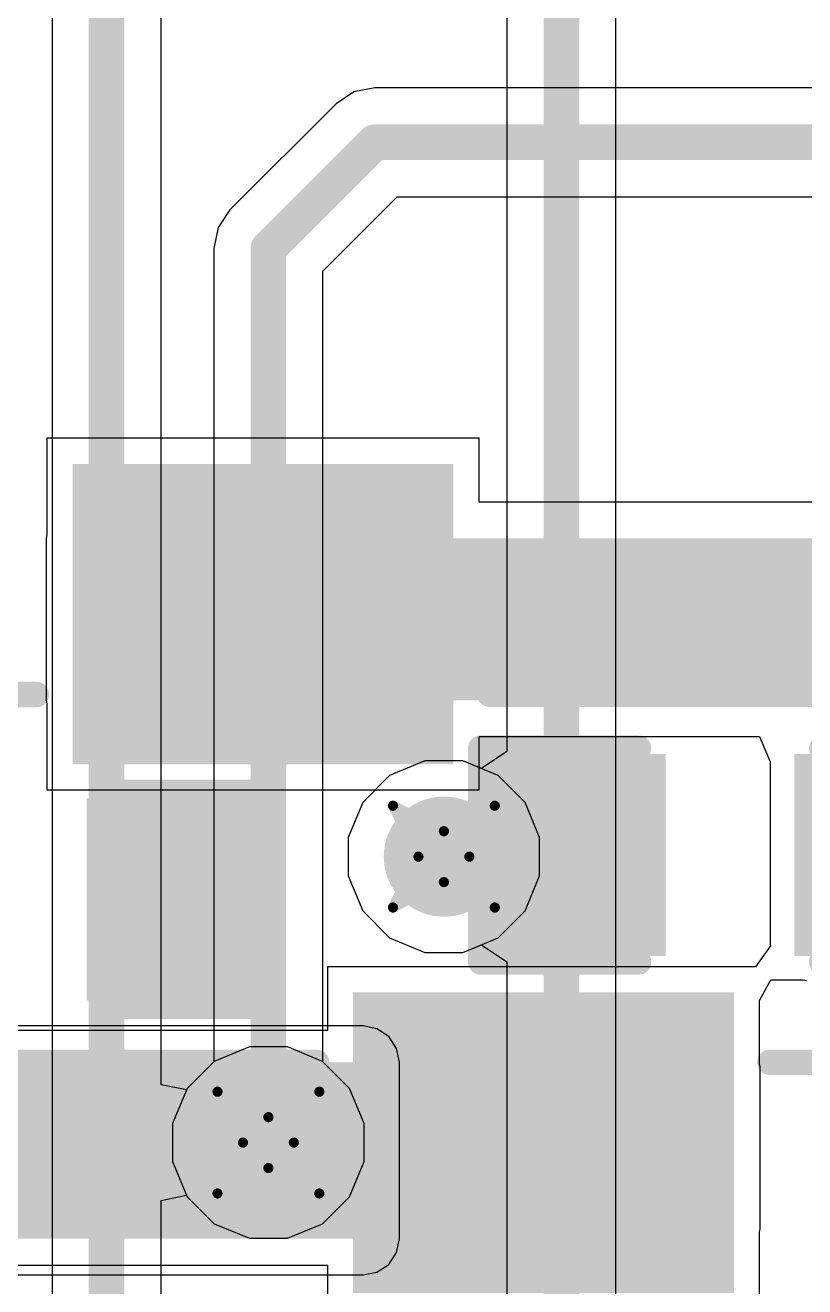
# Model space of a CAD drawing. Header units: inches. Extents: x -3 to 289, y -11 to 89.
# Drawn here: x 5.59 to 9.48, y 14.52 to 20.81 of the extents above; entities that cross this region are included whole.
import ezdxf

# ---------------------------------------------------------------- set-up
doc = ezdxf.new("R2010")
doc.units = ezdxf.units.IN
for name, color, linetype in [('Bottom Layer', 5, 'Continuous'), ('Drill Drawing', 1, 'Continuous'), ('Layer 1', 16, 'Continuous'), ('Layer 2', 76, 'Continuous'), ('Top Layer', 1, 'Continuous'), ('Top Overlay', 2, 'Continuous'), ('Top Paste', 8, 'Continuous'), ('Top Solder', 216, 'Continuous'), ('Via Holes', 16, 'Continuous')]:
    doc.layers.add(name, color=color, linetype=linetype)

# ---------------------------------------------------------------- blocks, each defined once
blk = doc.blocks.new('693071010811_77')
at = {"layer": 'Top Layer'}
blk.add_hatch(color=1, dxfattribs=at).paths.add_polyline_path([(-0.175, 7.725), (1.625, 7.725), (1.625, 6.325), (-0.175, 6.325)])
at = {"layer": 'Top Paste'}
blk.add_hatch(color=8, dxfattribs=at).paths.add_polyline_path([(-0.175, 7.725), (1.625, 7.725), (1.625, 6.325), (-0.175, 6.325)])
at = {"layer": 'Top Solder'}
blk.add_hatch(color=216, dxfattribs=at).paths.add_polyline_path([(-0.225, 7.775), (1.675, 7.775), (1.675, 6.275), (-0.225, 6.275)])
at = {"layer": 'Top Overlay'}
for points in [[(-0.4061, 7.425, 0.127, 0.127, 0), (-3.8439, 7.425, 0.127, 0.127, 0)], [(5.2742, 7.4261, 0.127, 0.127, 0), (1.8553, 7.4261, 0.127, 0.127, 0)]]:
    blk.add_lwpolyline(points, format="xyseb", dxfattribs=at)
for points in [[(-0.4379, 7.425, 0.0635, 0.0635, 1), (-0.3744, 7.425, 0.0635, 0.0635, 1)], [(1.8236, 7.4261, 0.0635, 0.0635, 1), (1.8871, 7.4261, 0.0635, 0.0635, 1)]]:
    blk.add_lwpolyline(points, format="xyseb", close=True, dxfattribs=at)
blk = doc.blocks.new('693071010811_78')
at = {"layer": 'Top Layer'}
blk.add_hatch(color=1, dxfattribs=at).paths.add_polyline_path([(-0.175, 7.725), (1.625, 7.725), (1.625, 6.325), (-0.175, 6.325)])
at = {"layer": 'Top Paste'}
blk.add_hatch(color=8, dxfattribs=at).paths.add_polyline_path([(-0.175, 7.725), (1.625, 7.725), (1.625, 6.325), (-0.175, 6.325)])
at = {"layer": 'Top Solder'}
blk.add_hatch(color=216, dxfattribs=at).paths.add_polyline_path([(-0.225, 7.775), (1.675, 7.775), (1.675, 6.275), (-0.225, 6.275)])
at = {"layer": 'Top Overlay'}
for points in [[(-3.8439, 7.425, 0.127, 0.127, 0), (-0.4061, 7.425, 0.127, 0.127, 0)], [(1.8553, 7.4261, 0.127, 0.127, 0), (5.2742, 7.4261, 0.127, 0.127, 0)]]:
    blk.add_lwpolyline(points, format="xyseb", dxfattribs=at)
for points in [[(-0.4379, 7.425, 0.0635, 0.0635, 1), (-0.3744, 7.425, 0.0635, 0.0635, 1)], [(1.8236, 7.4261, 0.0635, 0.0635, 1), (1.8871, 7.4261, 0.0635, 0.0635, 1)]]:
    blk.add_lwpolyline(points, format="xyseb", close=True, dxfattribs=at)
blk = doc.blocks.new('C___0603_100')
at = {"layer": 'Top Layer'}
for points in [[(-0.381, 0.4445), (-0.381, -0.4445), (-1.143, -0.4445), (-1.143, 0.4445)], [(1.143, 0.4445), (1.143, -0.4445), (0.381, -0.4445), (0.381, 0.4445)]]:
    blk.add_hatch(color=1, dxfattribs=at).paths.add_polyline_path(points)
at = {"layer": 'Top Paste'}
for points in [[(-0.381, 0.4445), (-0.381, -0.4445), (-1.143, -0.4445), (-1.143, 0.4445)], [(1.143, 0.4445), (1.143, -0.4445), (0.381, -0.4445), (0.381, 0.4445)]]:
    blk.add_hatch(color=8, dxfattribs=at).paths.add_polyline_path(points)
at = {"layer": 'Top Solder'}
for points in [[(-0.321, 0.5045), (-0.321, -0.5045), (-1.203, -0.5045), (-1.203, 0.5045)], [(1.203, 0.5045), (1.203, -0.5045), (0.321, -0.5045), (0.321, 0.5045)]]:
    blk.add_hatch(color=216, dxfattribs=at).paths.add_polyline_path(points)
at = {"layer": 'Top Overlay'}
for points in [[(-1.2446, -0.5334, 0.127, 0.127, 0), (-1.2446, 0.5334, 0.127, 0.127, 0)], [(-1.2446, 0.5334, 0.127, 0.127, 0), (-0.4572, 0.5334, 0.127, 0.127, 0)], [(0.4572, 0.5334, 0.127, 0.127, 0), (1.2446, 0.5334, 0.127, 0.127, 0)], [(1.2446, -0.5334, 0.127, 0.127, 0), (1.2446, 0.5334, 0.127, 0.127, 0)], [(-1.2446, -0.5334, 0.127, 0.127, 0), (-0.4572, -0.5334, 0.127, 0.127, 0)], [(0.4572, -0.5334, 0.127, 0.127, 0), (1.2446, -0.5334, 0.127, 0.127, 0)]]:
    blk.add_lwpolyline(points, format="xyseb", dxfattribs=at)
for points in [[(-1.2764, 0.5334, 0.0635, 0.0635, 1), (-1.2128, 0.5334, 0.0635, 0.0635, 1)], [(-1.2764, 0.5334, 0.0635, 0.0635, 1), (-1.2128, 0.5334, 0.0635, 0.0635, 1)], [(-0.4889, 0.5334, 0.0635, 0.0635, 1), (-0.4254, 0.5334, 0.0635, 0.0635, 1)], [(0.4254, 0.5334, 0.0635, 0.0635, 1), (0.4889, 0.5334, 0.0635, 0.0635, 1)], [(1.2128, 0.5334, 0.0635, 0.0635, 1), (1.2764, 0.5334, 0.0635, 0.0635, 1)], [(1.2128, 0.5334, 0.0635, 0.0635, 1), (1.2764, 0.5334, 0.0635, 0.0635, 1)], [(-1.2764, -0.5334, 0.0635, 0.0635, 1), (-1.2128, -0.5334, 0.0635, 0.0635, 1)], [(-1.2764, -0.5334, 0.0635, 0.0635, 1), (-1.2128, -0.5334, 0.0635, 0.0635, 1)], [(-0.4889, -0.5334, 0.0635, 0.0635, 1), (-0.4254, -0.5334, 0.0635, 0.0635, 1)], [(0.4254, -0.5334, 0.0635, 0.0635, 1), (0.4889, -0.5334, 0.0635, 0.0635, 1)], [(1.2128, -0.5334, 0.0635, 0.0635, 1), (1.2764, -0.5334, 0.0635, 0.0635, 1)], [(1.2128, -0.5334, 0.0635, 0.0635, 1), (1.2764, -0.5334, 0.0635, 0.0635, 1)]]:
    blk.add_lwpolyline(points, format="xyseb", close=True, dxfattribs=at)
blk = doc.blocks.new('C___0603_103')
at = {"layer": 'Top Layer'}
for points in [[(-0.381, 0.4445), (-0.381, -0.4445), (-1.143, -0.4445), (-1.143, 0.4445)], [(1.143, 0.4445), (1.143, -0.4445), (0.381, -0.4445), (0.381, 0.4445)]]:
    blk.add_hatch(color=1, dxfattribs=at).paths.add_polyline_path(points)
at = {"layer": 'Top Paste'}
for points in [[(-0.381, 0.4445), (-0.381, -0.4445), (-1.143, -0.4445), (-1.143, 0.4445)], [(1.143, 0.4445), (1.143, -0.4445), (0.381, -0.4445), (0.381, 0.4445)]]:
    blk.add_hatch(color=8, dxfattribs=at).paths.add_polyline_path(points)
at = {"layer": 'Top Solder'}
for points in [[(-0.321, 0.5045), (-0.321, -0.5045), (-1.203, -0.5045), (-1.203, 0.5045)], [(1.203, 0.5045), (1.203, -0.5045), (0.321, -0.5045), (0.321, 0.5045)]]:
    blk.add_hatch(color=216, dxfattribs=at).paths.add_polyline_path(points)
at = {"layer": 'Top Overlay'}
for points in [[(-1.2446, 0.5334, 0.127, 0.127, 0), (-1.2446, -0.5334, 0.127, 0.127, 0)], [(-0.4572, 0.5334, 0.127, 0.127, 0), (-1.2446, 0.5334, 0.127, 0.127, 0)], [(1.2446, 0.5334, 0.127, 0.127, 0), (0.4572, 0.5334, 0.127, 0.127, 0)], [(1.2446, 0.5334, 0.127, 0.127, 0), (1.2446, -0.5334, 0.127, 0.127, 0)], [(-0.4572, -0.5334, 0.127, 0.127, 0), (-1.2446, -0.5334, 0.127, 0.127, 0)], [(1.2446, -0.5334, 0.127, 0.127, 0), (0.4572, -0.5334, 0.127, 0.127, 0)]]:
    blk.add_lwpolyline(points, format="xyseb", dxfattribs=at)
for points in [[(-1.2764, 0.5334, 0.0635, 0.0635, 1), (-1.2128, 0.5334, 0.0635, 0.0635, 1)], [(-1.2764, 0.5334, 0.0635, 0.0635, 1), (-1.2128, 0.5334, 0.0635, 0.0635, 1)], [(-0.4889, 0.5334, 0.0635, 0.0635, 1), (-0.4254, 0.5334, 0.0635, 0.0635, 1)], [(0.4254, 0.5334, 0.0635, 0.0635, 1), (0.4889, 0.5334, 0.0635, 0.0635, 1)], [(1.2128, 0.5334, 0.0635, 0.0635, 1), (1.2764, 0.5334, 0.0635, 0.0635, 1)], [(1.2128, 0.5334, 0.0635, 0.0635, 1), (1.2764, 0.5334, 0.0635, 0.0635, 1)], [(-1.2764, -0.5334, 0.0635, 0.0635, 1), (-1.2128, -0.5334, 0.0635, 0.0635, 1)], [(-1.2764, -0.5334, 0.0635, 0.0635, 1), (-1.2128, -0.5334, 0.0635, 0.0635, 1)], [(-0.4889, -0.5334, 0.0635, 0.0635, 1), (-0.4254, -0.5334, 0.0635, 0.0635, 1)], [(0.4254, -0.5334, 0.0635, 0.0635, 1), (0.4889, -0.5334, 0.0635, 0.0635, 1)], [(1.2128, -0.5334, 0.0635, 0.0635, 1), (1.2764, -0.5334, 0.0635, 0.0635, 1)], [(1.2128, -0.5334, 0.0635, 0.0635, 1), (1.2764, -0.5334, 0.0635, 0.0635, 1)]]:
    blk.add_lwpolyline(points, format="xyseb", close=True, dxfattribs=at)

msp = doc.modelspace()

# ---------------------------------------------------------------- hatches: boundary and pattern name
at = {"layer": 'Bottom Layer'}
h = msp.add_hatch(color=5, dxfattribs=at)
edge = h.paths.add_edge_path()
edge.add_arc((7.6746, 16.6643), 0.3, 0, 360)
h = msp.add_hatch(color=5, dxfattribs=at)
edge = h.paths.add_edge_path()
edge.add_arc((6.799, 15.237), 0.3, 0, 360)
at = {"layer": 'Layer 1'}
h = msp.add_hatch(color=16, dxfattribs=at)
edge = h.paths.add_edge_path()
edge.add_arc((7.6746, 16.6643), 0.3, 0, 360)
h = msp.add_hatch(color=16, dxfattribs=at)
edge = h.paths.add_edge_path()
edge.add_arc((6.799, 15.237), 0.3, 0, 360)
at = {"layer": 'Layer 2'}
h = msp.add_hatch(color=76, dxfattribs=at)
edge = h.paths.add_edge_path()
edge.add_arc((7.6746, 16.6643), 0.3, 0, 360)
msp.add_hatch(color=76, dxfattribs=at).paths.add_polyline_path([(1.1673, 14.7574), (7.2711, 14.7574), (7.2711, 15.638), (1.1673, 15.638)])
h = msp.add_hatch(color=76, dxfattribs=at)
edge = h.paths.add_edge_path()
edge.add_arc((6.799, 15.237), 0.3, 0, 360)
at = {"layer": 'Top Layer'}
for points in [[(5.872, 17.4449), (13.3719, 17.4449), (13.3719, 18.2524), (5.872, 18.2524)], [(1.5712, 14.8071), (9.0711, 14.8071), (9.0711, 15.6146), (1.5712, 15.6146)]]:
    msp.add_hatch(color=1, dxfattribs=at).paths.add_polyline_path(points)
h = msp.add_hatch(color=1, dxfattribs=at)
edge = h.paths.add_edge_path()
edge.add_arc((7.6746, 16.6643), 0.3, 0, 360)
h = msp.add_hatch(color=1, dxfattribs=at)
edge = h.paths.add_edge_path()
edge.add_arc((6.799, 15.237), 0.3, 0, 360)
at = {"layer": 'Via Holes'}
h = msp.add_hatch(color=7, dxfattribs=at)
edge = h.paths.add_edge_path()
edge.add_arc((7.6746, 16.6643), 0.15, 0, 360)
h = msp.add_hatch(color=7, dxfattribs=at)
edge = h.paths.add_edge_path()
edge.add_arc((6.799, 15.237), 0.15, 0, 360)

# ---------------------------------------------------------------- linework, layer by layer
at = {"layer": 'Bottom Layer'}
for p, q in [((7.5795, 17.1421), (7.4039, 17.0694)), ((7.7696, 17.1421), (7.5795, 17.1421)), ((7.9452, 17.0694), (7.7696, 17.1421)), ((7.4039, 17.0694), (7.2695, 16.935)), ((8.0796, 16.935), (7.9452, 17.0694)), ((7.2695, 16.935), (7.1968, 16.7593)), ((8.1524, 16.7593), (8.0796, 16.935)), ((7.1968, 16.7593), (7.1968, 16.5693)), ((8.1524, 16.5693), (8.1524, 16.7593)), ((7.1968, 16.5693), (7.2695, 16.3936)), ((8.0796, 16.3936), (8.1524, 16.5693)), ((7.2695, 16.3936), (7.4039, 16.2592)), ((7.9452, 16.2592), (8.0796, 16.3936)), ((7.4039, 16.2592), (7.5795, 16.1865)), ((7.7696, 16.1865), (7.9452, 16.2592)), ((7.5795, 16.1865), (7.7696, 16.1865)), ((6.7039, 15.7148), (6.5283, 15.642)), ((6.894, 15.7148), (6.7039, 15.7148)), ((7.0696, 15.642), (6.894, 15.7148)), ((6.5283, 15.642), (6.3939, 15.5076)), ((7.204, 15.5076), (7.0696, 15.642)), ((6.3939, 15.5076), (6.3212, 15.332)), ((7.2768, 15.332), (7.204, 15.5076)), ((6.3212, 15.332), (6.3212, 15.1419)), ((7.2768, 15.1419), (7.2768, 15.332)), ((6.3212, 15.1419), (6.3939, 14.9663)), ((7.204, 14.9663), (7.2768, 15.1419)), ((6.3939, 14.9663), (6.5283, 14.8319)), ((7.0696, 14.8319), (7.204, 14.9663)), ((6.5283, 14.8319), (6.7039, 14.7592)), ((6.894, 14.7592), (7.0696, 14.8319)), ((6.7039, 14.7592), (6.894, 14.7592))]:
    msp.add_line(p, q, dxfattribs=at)
at = {"layer": 'Drill Drawing'}
for points in [[(7.4206, 16.9183, 0.0508, 0.0508, 0), (7.6746, 16.7913, 0.0508, 0.0508, 0)], [(7.4206, 16.9183, 0.0508, 0.0508, 0), (7.5476, 16.6643, 0.0508, 0.0508, 0)], [(7.6746, 16.7913, 0.0508, 0.0508, 0), (7.9286, 16.9183, 0.0508, 0.0508, 0)], [(7.8016, 16.6643, 0.0508, 0.0508, 0), (7.9286, 16.9183, 0.0508, 0.0508, 0)], [(7.4206, 16.4103, 0.0508, 0.0508, 0), (7.5476, 16.6643, 0.0508, 0.0508, 0)], [(7.8016, 16.6643, 0.0508, 0.0508, 0), (7.9286, 16.4103, 0.0508, 0.0508, 0)], [(7.4206, 16.4103, 0.0508, 0.0508, 0), (7.6746, 16.5373, 0.0508, 0.0508, 0)], [(7.6746, 16.5373, 0.0508, 0.0508, 0), (7.9286, 16.4103, 0.0508, 0.0508, 0)], [(6.545, 15.491, 0.0508, 0.0508, 0), (6.799, 15.364, 0.0508, 0.0508, 0)], [(6.545, 15.491, 0.0508, 0.0508, 0), (6.672, 15.237, 0.0508, 0.0508, 0)], [(6.799, 15.364, 0.0508, 0.0508, 0), (7.053, 15.491, 0.0508, 0.0508, 0)], [(6.926, 15.237, 0.0508, 0.0508, 0), (7.053, 15.491, 0.0508, 0.0508, 0)], [(6.545, 14.983, 0.0508, 0.0508, 0), (6.672, 15.237, 0.0508, 0.0508, 0)], [(6.926, 15.237, 0.0508, 0.0508, 0), (7.053, 14.983, 0.0508, 0.0508, 0)], [(6.545, 14.983, 0.0508, 0.0508, 0), (6.799, 15.11, 0.0508, 0.0508, 0)], [(6.799, 15.11, 0.0508, 0.0508, 0), (7.053, 14.983, 0.0508, 0.0508, 0)]]:
    msp.add_lwpolyline(points, format="xyseb", dxfattribs=at)
for points in [[(7.4079, 16.9183, 0.0254, 0.0254, 1), (7.4333, 16.9183, 0.0254, 0.0254, 1)], [(7.4079, 16.9183, 0.0254, 0.0254, 1), (7.4333, 16.9183, 0.0254, 0.0254, 1)], [(7.9159, 16.9183, 0.0254, 0.0254, 1), (7.9413, 16.9183, 0.0254, 0.0254, 1)], [(7.9159, 16.9183, 0.0254, 0.0254, 1), (7.9413, 16.9183, 0.0254, 0.0254, 1)], [(7.6619, 16.7913, 0.0254, 0.0254, 1), (7.6873, 16.7913, 0.0254, 0.0254, 1)], [(7.6619, 16.7913, 0.0254, 0.0254, 1), (7.6873, 16.7913, 0.0254, 0.0254, 1)], [(7.5349, 16.6643, 0.0254, 0.0254, 1), (7.5603, 16.6643, 0.0254, 0.0254, 1)], [(7.5349, 16.6643, 0.0254, 0.0254, 1), (7.5603, 16.6643, 0.0254, 0.0254, 1)], [(7.7889, 16.6643, 0.0254, 0.0254, 1), (7.8143, 16.6643, 0.0254, 0.0254, 1)], [(7.7889, 16.6643, 0.0254, 0.0254, 1), (7.8143, 16.6643, 0.0254, 0.0254, 1)], [(7.6619, 16.5373, 0.0254, 0.0254, 1), (7.6873, 16.5373, 0.0254, 0.0254, 1)], [(7.6619, 16.5373, 0.0254, 0.0254, 1), (7.6873, 16.5373, 0.0254, 0.0254, 1)], [(7.4079, 16.4103, 0.0254, 0.0254, 1), (7.4333, 16.4103, 0.0254, 0.0254, 1)], [(7.4079, 16.4103, 0.0254, 0.0254, 1), (7.4333, 16.4103, 0.0254, 0.0254, 1)], [(7.9159, 16.4103, 0.0254, 0.0254, 1), (7.9413, 16.4103, 0.0254, 0.0254, 1)], [(7.9159, 16.4103, 0.0254, 0.0254, 1), (7.9413, 16.4103, 0.0254, 0.0254, 1)], [(6.5323, 15.491, 0.0254, 0.0254, 1), (6.5577, 15.491, 0.0254, 0.0254, 1)], [(6.5323, 15.491, 0.0254, 0.0254, 1), (6.5577, 15.491, 0.0254, 0.0254, 1)], [(7.0403, 15.491, 0.0254, 0.0254, 1), (7.0657, 15.491, 0.0254, 0.0254, 1)], [(7.0403, 15.491, 0.0254, 0.0254, 1), (7.0657, 15.491, 0.0254, 0.0254, 1)], [(6.7863, 15.364, 0.0254, 0.0254, 1), (6.8117, 15.364, 0.0254, 0.0254, 1)], [(6.7863, 15.364, 0.0254, 0.0254, 1), (6.8117, 15.364, 0.0254, 0.0254, 1)], [(6.6593, 15.237, 0.0254, 0.0254, 1), (6.6847, 15.237, 0.0254, 0.0254, 1)], [(6.6593, 15.237, 0.0254, 0.0254, 1), (6.6847, 15.237, 0.0254, 0.0254, 1)], [(6.9133, 15.237, 0.0254, 0.0254, 1), (6.9387, 15.237, 0.0254, 0.0254, 1)], [(6.9133, 15.237, 0.0254, 0.0254, 1), (6.9387, 15.237, 0.0254, 0.0254, 1)], [(6.7863, 15.11, 0.0254, 0.0254, 1), (6.8117, 15.11, 0.0254, 0.0254, 1)], [(6.7863, 15.11, 0.0254, 0.0254, 1), (6.8117, 15.11, 0.0254, 0.0254, 1)], [(6.5323, 14.983, 0.0254, 0.0254, 1), (6.5577, 14.983, 0.0254, 0.0254, 1)], [(6.5323, 14.983, 0.0254, 0.0254, 1), (6.5577, 14.983, 0.0254, 0.0254, 1)], [(7.0403, 14.983, 0.0254, 0.0254, 1), (7.0657, 14.983, 0.0254, 0.0254, 1)], [(7.0403, 14.983, 0.0254, 0.0254, 1), (7.0657, 14.983, 0.0254, 0.0254, 1)]]:
    msp.add_lwpolyline(points, format="xyseb", close=True, dxfattribs=at)
at = {"layer": 'Layer 1'}
for p, q in [((5.7199, 26.679), (5.7199, 7.3235)), ((6.2637, 15.5252), (6.2637, 25.6126)), ((7.2255, 20.4816), (7.1373, 20.4227)), ((7.3295, 20.5023), (7.2255, 20.4816)), ((10.9213, 20.5023), (7.3295, 20.5023)), ((7.1373, 20.4227), (6.6067, 19.8921)), ((7.0709, 19.5872), (7.4422, 19.9585)), ((7.4422, 19.9585), (10.9213, 19.9585)), ((6.6067, 19.8921), (6.5477, 19.8039)), ((6.5477, 19.8039), (6.527, 19.6998)), ((6.527, 19.6998), (6.527, 15.6407)), ((7.0709, 15.6407), (7.0709, 19.5872)), ((6.527, 15.6407), (6.3939, 15.5076)), ((7.204, 15.5076), (7.0709, 15.6407)), ((6.3907, 15.4999), (6.2637, 15.5252)), ((6.3939, 15.5076), (6.3907, 15.4999)), ((7.2768, 15.332), (7.204, 15.5076)), ((7.2768, 15.1419), (7.2768, 15.332)), ((7.204, 14.9663), (7.2768, 15.1419)), ((6.2637, 14.9487), (6.3907, 14.974)), ((6.2637, 7.4361), (6.2637, 14.9487)), ((6.3907, 14.974), (6.3939, 14.9663)), ((6.3939, 14.9663), (6.5283, 14.8319)), ((7.0696, 14.8319), (7.204, 14.9663)), ((6.5283, 14.8319), (6.7039, 14.7592)), ((6.894, 14.7592), (7.0696, 14.8319)), ((6.7039, 14.7592), (6.894, 14.7592))]:
    msp.add_line(p, q, dxfattribs=at)
for points in [[(5.9918, 7.3235, 0.1778, 0.1778, 0), (5.9918, 26.679, 0.1778, 0.1778, 0)], [(6.799, 19.6998, 0.1778, 0.1778, 0), (7.3295, 20.2304, 0.1778, 0.1778, 0)], [(7.3295, 20.2304, 0.1778, 0.1778, 0), (11.3251, 20.2304, 0.1778, 0.1778, 0)], [(6.799, 15.237, 0.1778, 0.1778, 0), (6.799, 19.6998, 0.1778, 0.1778, 0)]]:
    msp.add_lwpolyline(points, format="xyseb", dxfattribs=at)
for points in [[(7.2851, 20.2304, 0.0889, 0.0889, 1), (7.374, 20.2304, 0.0889, 0.0889, 1)], [(7.2851, 20.2304, 0.0889, 0.0889, 1), (7.374, 20.2304, 0.0889, 0.0889, 1)], [(6.7545, 19.6998, 0.0889, 0.0889, 1), (6.8434, 19.6998, 0.0889, 0.0889, 1)], [(6.7545, 19.6998, 0.0889, 0.0889, 1), (6.8434, 19.6998, 0.0889, 0.0889, 1)], [(6.7545, 15.237, 0.0889, 0.0889, 1), (6.8434, 15.237, 0.0889, 0.0889, 1)]]:
    msp.add_lwpolyline(points, format="xyseb", close=True, dxfattribs=at)
at = {"layer": 'Layer 2'}
for p, q in [((7.9892, 24.0056), (7.9892, 17.1886)), ((8.5331, 6.9579), (8.5331, 24.0056)), ((7.5795, 17.1421), (7.4039, 17.0694)), ((7.7696, 17.1421), (7.5795, 17.1421)), ((7.8622, 17.1037), (7.7696, 17.1421)), ((7.9892, 17.1886), (7.8622, 17.1037)), ((7.4039, 17.0694), (7.2695, 16.935)), ((7.2695, 16.935), (7.1968, 16.7593)), ((7.1968, 16.7593), (7.1968, 16.5693)), ((7.1968, 16.5693), (7.2695, 16.3936)), ((7.2695, 16.3936), (7.4039, 16.2592)), ((7.4039, 16.2592), (7.5795, 16.1865)), ((7.5795, 16.1865), (7.7696, 16.1865)), ((7.7696, 16.1865), (7.8622, 16.2249)), ((7.8622, 16.2249), (7.9892, 16.14)), ((7.9892, 16.14), (7.9892, 6.9579)), ((7.2711, 15.8193), (4.4791, 15.8193)), ((7.3405, 15.8055), (7.2711, 15.8193)), ((7.3993, 15.7662), (7.3405, 15.8055)), ((7.4386, 15.7074), (7.3993, 15.7662)), ((7.4524, 15.638), (7.4386, 15.7074)), ((7.4524, 14.7574), (7.4524, 15.638)), ((7.4386, 14.688), (7.4524, 14.7574)), ((7.3993, 14.6292), (7.4386, 14.688)), ((7.3405, 14.5899), (7.3993, 14.6292)), ((2.1058, 14.5761), (7.2711, 14.5761)), ((7.2711, 14.5761), (7.3405, 14.5899))]:
    msp.add_line(p, q, dxfattribs=at)
msp.add_lwpolyline([(8.2611, 6.5541, 0.1778, 0.1778, 0), (8.2611, 24.4094, 0.1778, 0.1778, 0)], format="xyseb", dxfattribs=at)
at = {"layer": 'Top Layer'}
for p, q in [((7.8498, 18.7526), (5.6942, 18.7526)), ((5.6942, 18.7526), (5.6942, 18.2699)), ((7.8498, 18.4337), (7.8498, 18.7526)), ((11.3942, 18.4337), (7.8498, 18.4337)), ((5.6942, 18.2699), (5.6907, 18.2524)), ((5.6907, 18.2524), (5.6907, 17.4449)), ((5.6907, 17.4449), (5.6942, 17.4274)), ((5.6942, 17.4274), (5.6942, 16.997)), ((7.8498, 16.997), (7.8498, 17.2636)), ((7.8498, 17.2636), (9.2498, 17.2636)), ((9.2498, 17.2636), (9.3025, 17.1376)), ((9.3025, 17.1376), (9.3025, 16.2277)), ((5.6942, 16.997), (7.8498, 16.997)), ((9.3043, 16.2188), (9.2287, 16.1148)), ((9.3025, 16.2277), (9.3043, 16.2188)), ((9.1992, 16.1148), (7.0933, 16.1148)), ((7.0933, 16.1148), (7.0933, 15.7959)), ((9.2287, 16.1148), (9.1992, 16.1148)), ((9.2489, 15.9465), (9.306, 16.0499)), ((9.306, 16.0499), (9.3385, 16.0499)), ((9.3385, 16.0499), (9.4663, 16.0499)), ((9.4663, 16.0499), (9.4838, 16.0464)), ((9.2489, 15.6321), (9.2489, 15.9465)), ((7.0933, 15.7959), (5.4809, 15.7959)), ((9.2524, 15.6146), (9.2489, 15.6321)), ((9.2524, 14.8071), (9.2524, 15.6146)), ((9.2489, 14.7896), (9.2524, 14.8071)), ((9.2489, 14.3592), (9.2489, 14.7896)), ((3.549, 14.6258), (7.0933, 14.6258)), ((7.0933, 14.6258), (7.0933, 14.3592))]:
    msp.add_line(p, q, dxfattribs=at)
msp.add_lwpolyline([(7.6746, 16.6722, 0.1778, 0.1778, 0), (8.4043, 16.6722, 0.1778, 0.1778, 0)], format="xyseb", dxfattribs=at)
for points in [[(7.6301, 16.6722, 0.0889, 0.0889, 1), (7.719, 16.6722, 0.0889, 0.0889, 1)], [(8.3599, 16.6722, 0.0889, 0.0889, 1), (8.4488, 16.6722, 0.0889, 0.0889, 1)]]:
    msp.add_lwpolyline(points, format="xyseb", close=True, dxfattribs=at)

# ---------------------------------------------------------------- block references
at = {"rotation": 180}
for name, p in [('693071010811_77', (7.497, 24.8998)), ('C___0603_103', (5.5707, 16.4512))]:
    msp.add_blockref(name, p, dxfattribs=at)
for name, p in [('C___0603_100', (9.1028, 16.6722)), ('693071010811_78', (7.4462, 8.212))]:
    msp.add_blockref(name, p)

doc.saveas('drawing.dxf')
